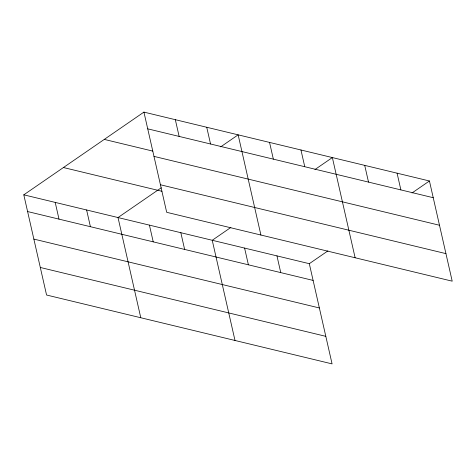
<?xml version="1.0" encoding="UTF-8"?>
<svg xmlns="http://www.w3.org/2000/svg" width="476" height="476" viewBox="0 0 476 476"><rect width="100%" height="100%" fill="white"/><g stroke="black" fill="none" stroke-linecap="round" stroke-linejoin="round"><path stroke-width="0.71" d="M23.8 194.827L309.311 263.692L332.075 363.89L46.565 295.019L23.8 194.827L143.925 112.11L429.435 180.981L452.2 281.173L166.689 212.308L143.925 112.11M161.263 187.776L118.018 217.55L140.783 317.748M220.727 146.834L238.143 134.839L260.907 235.037M230.854 227.457L212.236 240.279L235.001 340.471M314.945 169.557L332.361 157.562L355.126 257.76M309.311 263.692L327.928 250.87M412.02 192.97L429.435 180.981M147.727 128.841L433.237 197.707M104.286 139.409L152.82 151.112M153.986 156.384L439.497 225.249M160.43 184.765L445.941 253.631M63.439 167.528L161.941 191.287M27.602 211.552L313.113 280.418M33.855 239.095L319.366 307.96M40.305 267.476L325.816 336.342M397.079 173.175L400.875 189.9M364.717 165.368L368.519 182.094M300.957 149.988L304.759 166.713M269.553 142.413L273.349 159.139M276.955 255.886L280.751 272.611M244.593 248.079L248.395 264.805M206.739 127.265L210.541 143.99M175.329 119.69L179.131 136.416M180.832 232.699L184.629 249.43M149.422 225.124L153.224 241.85M86.614 209.975L90.41 226.701M55.204 202.401L59.006 219.127"/></g></svg>
